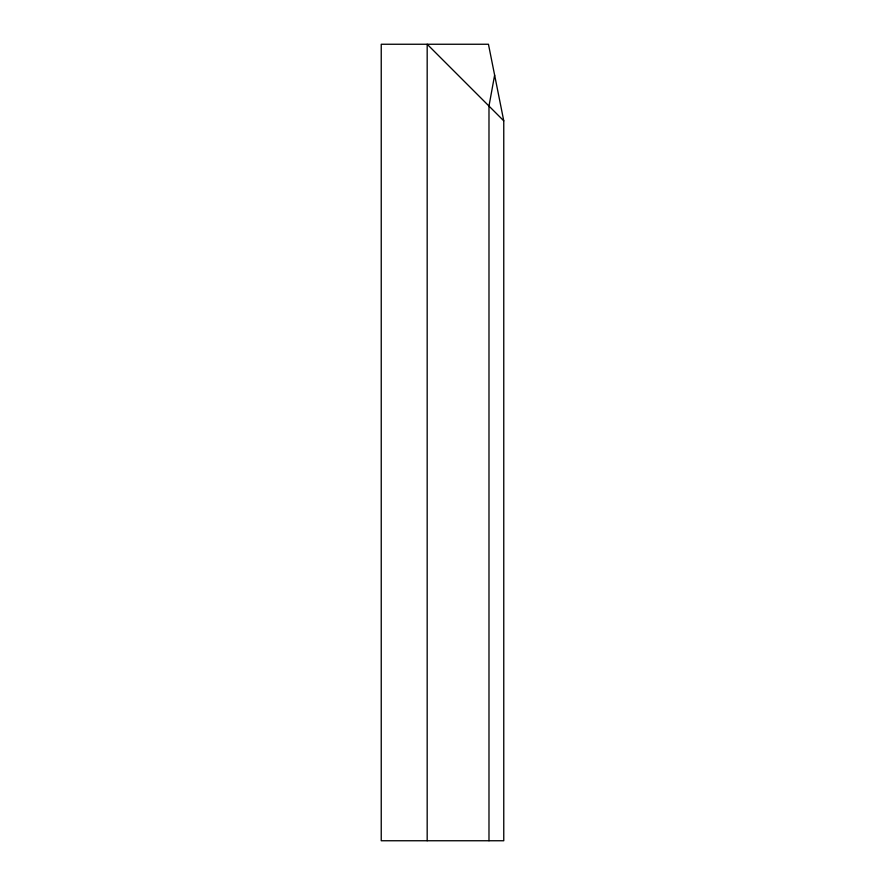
<?xml version="1.0" encoding="UTF-8"?>
<svg xmlns="http://www.w3.org/2000/svg" width="885" height="885" viewBox="0 0 885 885"><rect width="100%" height="100%" fill="white"/><g stroke="black" fill="none" stroke-linecap="round" stroke-linejoin="round"><path stroke-width="1.33" d="M494.626 75.148L488.985 106.045L488.985 840.75M503.764 120.836L488.454 44.25L381.236 44.25L381.236 840.75L503.764 840.75L503.764 120.836L427.178 44.25L427.178 840.75"/></g></svg>
